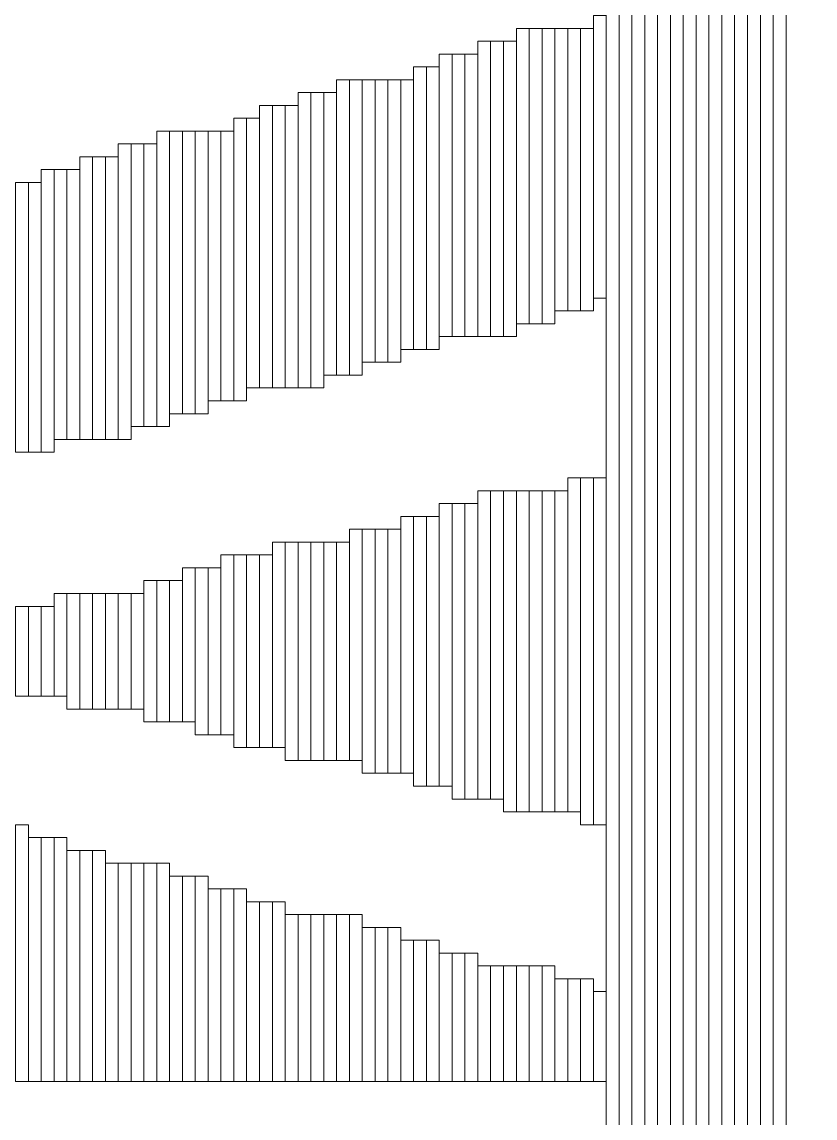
# Model space of a CAD drawing. Header units: millimetres. Extents: x -86 to 67, y -55 to 52.
# Drawn here: x 4.182 to 5.751, y 24.381 to 26.549 of the extents above; entities that cross this region are included whole.
import ezdxf

# ---------------------------------------------------------------- set-up
doc = ezdxf.new("R2010")
doc.units = ezdxf.units.MM
doc.header["$MEASUREMENT"] = 0
doc.layers.add('BG_OUTLINE', color=7, linetype='Continuous')
doc.layers.add('MA_PEN3', color=7, linetype='Continuous')

msp = doc.modelspace()

# ---------------------------------------------------------------- linework, layer by layer
at = {"layer": 'BG_OUTLINE', "color": 3, "lineweight": 9}
msp.add_open_spline([(-60.0926, 34.7331), (-60.0926, 34.7331), (63.7724, 34.7331), (63.7724, 34.7331), (63.7724, 34.7331), (64.585, 34.7336), (65.3646, 34.4113), (65.9396, 33.837), (65.9396, 33.837), (66.5146, 33.2627), (66.8379, 32.4797), (66.8384, 31.667), (66.8384, 31.667), (66.8384, 31.667), (66.8412, -52.28), (66.8412, -52.28), (66.8412, -52.28), (66.8412, -52.28), (66.8384, -52.1933), (66.8384, -52.1933), (66.8384, -52.1933), (66.8389, -53.006), (66.5166, -53.7856), (65.9424, -54.3606), (65.9424, -54.3606), (65.3681, -54.9356), (64.585, -55.2589), (63.7724, -55.2594), (63.7724, -55.2594), (63.7724, -55.2594), (-60.1869, -55.2594), (-60.1869, -55.2594), (-60.1869, -55.2594), (-60.1869, -55.2594), (-60.0853, -55.2518), (-60.0853, -55.2518), (-60.0853, -55.2518), (-60.8979, -55.2523), (-61.6775, -54.9299), (-62.2525, -54.3557), (-62.2525, -54.3557), (-62.8275, -53.7814), (-63.1508, -52.9984), (-63.1513, -52.1857), (-63.1513, -52.1857), (-63.1513, -52.1857), (-63.1587, 31.667), (-63.1587, 31.667), (-63.1587, 31.667), (-63.1592, 32.4797), (-62.8369, 33.2593), (-62.2626, 33.8343), (-62.2626, 33.8343), (-61.6883, 34.4093), (-60.9053, 34.7326), (-60.0926, 34.7331)], degree=3, knots=[0, 0, 0, 0, 0.071429, 0.071429, 0.071429, 0.071429, 0.142857, 0.142857, 0.142857, 0.142857, 0.214286, 0.214286, 0.214286, 0.214286, 0.285714, 0.285714, 0.285714, 0.285714, 0.357143, 0.357143, 0.357143, 0.357143, 0.428571, 0.428571, 0.428571, 0.428571, 0.5, 0.5, 0.5, 0.5, 0.571429, 0.571429, 0.571429, 0.571429, 0.642857, 0.642857, 0.642857, 0.642857, 0.714286, 0.714286, 0.714286, 0.714286, 0.785714, 0.785714, 0.785714, 0.785714, 0.857143, 0.857143, 0.857143, 0.857143, 0.928571, 0.928571, 0.928571, 0.928571, 1, 1, 1, 1], dxfattribs=at)
at = {"layer": 'MA_PEN3', "color": 5, "lineweight": 9}
for points in [[(5.3629, 34.3594), (5.3629, 34.3594), (5.3883, 34.3594), (5.3883, 34.3594), (5.3883, 34.3594), (5.3883, 34.3594), (5.3883, 23.285), (5.3883, 23.285), (5.3883, 23.285), (5.3883, 23.285), (5.3629, 23.285), (5.3629, 23.285), (5.3629, 23.285), (5.3629, 23.285), (5.3629, 34.3594), (5.3629, 34.3594)], [(5.3883, 34.3594), (5.3883, 34.3594), (5.4137, 34.3594), (5.4137, 34.3594), (5.4137, 34.3594), (5.4137, 34.3594), (5.4137, 23.285), (5.4137, 23.285), (5.4137, 23.285), (5.4137, 23.285), (5.3883, 23.285), (5.3883, 23.285), (5.3883, 23.285), (5.3883, 23.285), (5.3883, 34.3594), (5.3883, 34.3594)], [(5.4137, 34.3594), (5.4137, 34.3594), (5.4391, 34.3594), (5.4391, 34.3594), (5.4391, 34.3594), (5.4391, 34.3594), (5.4391, 23.285), (5.4391, 23.285), (5.4391, 23.285), (5.4391, 23.285), (5.4137, 23.285), (5.4137, 23.285), (5.4137, 23.285), (5.4137, 23.285), (5.4137, 34.3594), (5.4137, 34.3594)], [(5.4391, 34.3594), (5.4391, 34.3594), (5.4645, 34.3594), (5.4645, 34.3594), (5.4645, 34.3594), (5.4645, 34.3594), (5.4645, 23.285), (5.4645, 23.285), (5.4645, 23.285), (5.4645, 23.285), (5.4391, 23.285), (5.4391, 23.285), (5.4391, 23.285), (5.4391, 23.285), (5.4391, 34.3594), (5.4391, 34.3594)], [(5.4645, 34.3594), (5.4645, 34.3594), (5.4899, 34.3594), (5.4899, 34.3594), (5.4899, 34.3594), (5.4899, 34.3594), (5.4899, 23.285), (5.4899, 23.285), (5.4899, 23.285), (5.4899, 23.285), (5.4645, 23.285), (5.4645, 23.285), (5.4645, 23.285), (5.4645, 23.285), (5.4645, 34.3594), (5.4645, 34.3594)], [(5.4899, 34.3594), (5.4899, 34.3594), (5.5153, 34.3594), (5.5153, 34.3594), (5.5153, 34.3594), (5.5153, 34.3594), (5.5153, 23.285), (5.5153, 23.285), (5.5153, 23.285), (5.5153, 23.285), (5.4899, 23.285), (5.4899, 23.285), (5.4899, 23.285), (5.4899, 23.285), (5.4899, 34.3594), (5.4899, 34.3594)], [(5.5153, 34.3594), (5.5153, 34.3594), (5.5407, 34.3594), (5.5407, 34.3594), (5.5407, 34.3594), (5.5407, 34.3594), (5.5407, 23.285), (5.5407, 23.285), (5.5407, 23.285), (5.5407, 23.285), (5.5153, 23.285), (5.5153, 23.285), (5.5153, 23.285), (5.5153, 23.285), (5.5153, 34.3594), (5.5153, 34.3594)], [(5.5407, 34.3594), (5.5407, 34.3594), (5.5661, 34.3594), (5.5661, 34.3594), (5.5661, 34.3594), (5.5661, 34.3594), (5.5661, 23.285), (5.5661, 23.285), (5.5661, 23.285), (5.5661, 23.285), (5.5407, 23.285), (5.5407, 23.285), (5.5407, 23.285), (5.5407, 23.285), (5.5407, 34.3594), (5.5407, 34.3594)], [(5.5661, 34.3594), (5.5661, 34.3594), (5.5915, 34.3594), (5.5915, 34.3594), (5.5915, 34.3594), (5.5915, 34.3594), (5.5915, 23.285), (5.5915, 23.285), (5.5915, 23.285), (5.5915, 23.285), (5.5661, 23.285), (5.5661, 23.285), (5.5661, 23.285), (5.5661, 23.285), (5.5661, 34.3594), (5.5661, 34.3594)], [(5.5915, 34.3594), (5.5915, 34.3594), (5.6169, 34.3594), (5.6169, 34.3594), (5.6169, 34.3594), (5.6169, 34.3594), (5.6169, 23.285), (5.6169, 23.285), (5.6169, 23.285), (5.6169, 23.285), (5.5915, 23.285), (5.5915, 23.285), (5.5915, 23.285), (5.5915, 23.285), (5.5915, 34.3594), (5.5915, 34.3594)], [(5.6169, 34.3594), (5.6169, 34.3594), (5.6423, 34.3594), (5.6423, 34.3594), (5.6423, 34.3594), (5.6423, 34.3594), (5.6423, 23.285), (5.6423, 23.285), (5.6423, 23.285), (5.6423, 23.285), (5.6169, 23.285), (5.6169, 23.285), (5.6169, 23.285), (5.6169, 23.285), (5.6169, 34.3594), (5.6169, 34.3594)], [(5.6423, 34.3594), (5.6423, 34.3594), (5.6677, 34.3594), (5.6677, 34.3594), (5.6677, 34.3594), (5.6677, 34.3594), (5.6677, 23.285), (5.6677, 23.285), (5.6677, 23.285), (5.6677, 23.285), (5.6423, 23.285), (5.6423, 23.285), (5.6423, 23.285), (5.6423, 23.285), (5.6423, 34.3594), (5.6423, 34.3594)], [(5.6677, 34.3594), (5.6677, 34.3594), (5.6931, 34.3594), (5.6931, 34.3594), (5.6931, 34.3594), (5.6931, 34.3594), (5.6931, 23.285), (5.6931, 23.285), (5.6931, 23.285), (5.6931, 23.285), (5.6677, 23.285), (5.6677, 23.285), (5.6677, 23.285), (5.6677, 23.285), (5.6677, 34.3594), (5.6677, 34.3594)], [(5.3375, 28.8984), (5.3375, 28.8984), (5.3629, 28.8984), (5.3629, 28.8984), (5.3629, 28.8984), (5.3629, 28.8984), (5.3629, 23.285), (5.3629, 23.285), (5.3629, 23.285), (5.3629, 23.285), (5.3375, 23.285), (5.3375, 23.285), (5.3375, 23.285), (5.3375, 23.285), (5.3375, 28.8984), (5.3375, 28.8984)], [(5.3121, 26.5616), (5.3121, 26.5616), (5.3375, 26.5616), (5.3375, 26.5616), (5.3375, 26.5616), (5.3375, 26.5616), (5.3375, 26.0028), (5.3375, 26.0028), (5.3375, 26.0028), (5.3375, 26.0028), (5.3121, 26.0028), (5.3121, 26.0028), (5.3121, 26.0028), (5.3121, 26.0028), (5.3121, 26.5616), (5.3121, 26.5616)], [(5.1597, 26.5362), (5.1597, 26.5362), (5.1851, 26.5362), (5.1851, 26.5362), (5.1851, 26.5362), (5.1851, 26.5362), (5.1851, 25.952), (5.1851, 25.952), (5.1851, 25.952), (5.1851, 25.952), (5.1597, 25.952), (5.1597, 25.952), (5.1597, 25.952), (5.1597, 25.952), (5.1597, 26.5362), (5.1597, 26.5362)], [(5.1851, 26.5362), (5.1851, 26.5362), (5.2105, 26.5362), (5.2105, 26.5362), (5.2105, 26.5362), (5.2105, 26.5362), (5.2105, 25.952), (5.2105, 25.952), (5.2105, 25.952), (5.2105, 25.952), (5.1851, 25.952), (5.1851, 25.952), (5.1851, 25.952), (5.1851, 25.952), (5.1851, 26.5362), (5.1851, 26.5362)], [(5.2105, 26.5362), (5.2105, 26.5362), (5.2359, 26.5362), (5.2359, 26.5362), (5.2359, 26.5362), (5.2359, 26.5362), (5.2359, 25.952), (5.2359, 25.952), (5.2359, 25.952), (5.2359, 25.952), (5.2105, 25.952), (5.2105, 25.952), (5.2105, 25.952), (5.2105, 25.952), (5.2105, 26.5362), (5.2105, 26.5362)], [(5.2359, 26.5362), (5.2359, 26.5362), (5.2613, 26.5362), (5.2613, 26.5362), (5.2613, 26.5362), (5.2613, 26.5362), (5.2613, 25.9774), (5.2613, 25.9774), (5.2613, 25.9774), (5.2613, 25.9774), (5.2359, 25.9774), (5.2359, 25.9774), (5.2359, 25.9774), (5.2359, 25.9774), (5.2359, 26.5362), (5.2359, 26.5362)], [(5.2613, 26.5362), (5.2613, 26.5362), (5.2867, 26.5362), (5.2867, 26.5362), (5.2867, 26.5362), (5.2867, 26.5362), (5.2867, 25.9774), (5.2867, 25.9774), (5.2867, 25.9774), (5.2867, 25.9774), (5.2613, 25.9774), (5.2613, 25.9774), (5.2613, 25.9774), (5.2613, 25.9774), (5.2613, 26.5362), (5.2613, 26.5362)], [(5.2867, 26.5362), (5.2867, 26.5362), (5.3121, 26.5362), (5.3121, 26.5362), (5.3121, 26.5362), (5.3121, 26.5362), (5.3121, 25.9774), (5.3121, 25.9774), (5.3121, 25.9774), (5.3121, 25.9774), (5.2867, 25.9774), (5.2867, 25.9774), (5.2867, 25.9774), (5.2867, 25.9774), (5.2867, 26.5362), (5.2867, 26.5362)], [(5.0835, 26.5108), (5.0835, 26.5108), (5.1089, 26.5108), (5.1089, 26.5108), (5.1089, 26.5108), (5.1089, 26.5108), (5.1089, 25.9266), (5.1089, 25.9266), (5.1089, 25.9266), (5.1089, 25.9266), (5.0835, 25.9266), (5.0835, 25.9266), (5.0835, 25.9266), (5.0835, 25.9266), (5.0835, 26.5108), (5.0835, 26.5108)], [(5.1089, 26.5108), (5.1089, 26.5108), (5.1343, 26.5108), (5.1343, 26.5108), (5.1343, 26.5108), (5.1343, 26.5108), (5.1343, 25.9266), (5.1343, 25.9266), (5.1343, 25.9266), (5.1343, 25.9266), (5.1089, 25.9266), (5.1089, 25.9266), (5.1089, 25.9266), (5.1089, 25.9266), (5.1089, 26.5108), (5.1089, 26.5108)], [(5.1343, 26.5108), (5.1343, 26.5108), (5.1597, 26.5108), (5.1597, 26.5108), (5.1597, 26.5108), (5.1597, 26.5108), (5.1597, 25.9266), (5.1597, 25.9266), (5.1597, 25.9266), (5.1597, 25.9266), (5.1343, 25.9266), (5.1343, 25.9266), (5.1343, 25.9266), (5.1343, 25.9266), (5.1343, 26.5108), (5.1343, 26.5108)], [(5.0073, 26.4854), (5.0073, 26.4854), (5.0327, 26.4854), (5.0327, 26.4854), (5.0327, 26.4854), (5.0327, 26.4854), (5.0327, 25.9266), (5.0327, 25.9266), (5.0327, 25.9266), (5.0327, 25.9266), (5.0073, 25.9266), (5.0073, 25.9266), (5.0073, 25.9266), (5.0073, 25.9266), (5.0073, 26.4854), (5.0073, 26.4854)], [(5.0327, 26.4854), (5.0327, 26.4854), (5.0581, 26.4854), (5.0581, 26.4854), (5.0581, 26.4854), (5.0581, 26.4854), (5.0581, 25.9266), (5.0581, 25.9266), (5.0581, 25.9266), (5.0581, 25.9266), (5.0327, 25.9266), (5.0327, 25.9266), (5.0327, 25.9266), (5.0327, 25.9266), (5.0327, 26.4854), (5.0327, 26.4854)], [(5.0581, 26.4854), (5.0581, 26.4854), (5.0835, 26.4854), (5.0835, 26.4854), (5.0835, 26.4854), (5.0835, 26.4854), (5.0835, 25.9266), (5.0835, 25.9266), (5.0835, 25.9266), (5.0835, 25.9266), (5.0581, 25.9266), (5.0581, 25.9266), (5.0581, 25.9266), (5.0581, 25.9266), (5.0581, 26.4854), (5.0581, 26.4854)], [(4.9565, 26.46), (4.9565, 26.46), (4.9819, 26.46), (4.9819, 26.46), (4.9819, 26.46), (4.9819, 26.46), (4.9819, 25.9012), (4.9819, 25.9012), (4.9819, 25.9012), (4.9819, 25.9012), (4.9565, 25.9012), (4.9565, 25.9012), (4.9565, 25.9012), (4.9565, 25.9012), (4.9565, 26.46), (4.9565, 26.46)], [(4.9819, 26.46), (4.9819, 26.46), (5.0073, 26.46), (5.0073, 26.46), (5.0073, 26.46), (5.0073, 26.46), (5.0073, 25.9012), (5.0073, 25.9012), (5.0073, 25.9012), (5.0073, 25.9012), (4.9819, 25.9012), (4.9819, 25.9012), (4.9819, 25.9012), (4.9819, 25.9012), (4.9819, 26.46), (4.9819, 26.46)], [(4.8041, 26.4346), (4.8041, 26.4346), (4.8295, 26.4346), (4.8295, 26.4346), (4.8295, 26.4346), (4.8295, 26.4346), (4.8295, 25.8504), (4.8295, 25.8504), (4.8295, 25.8504), (4.8295, 25.8504), (4.8041, 25.8504), (4.8041, 25.8504), (4.8041, 25.8504), (4.8041, 25.8504), (4.8041, 26.4346), (4.8041, 26.4346)], [(4.8295, 26.4346), (4.8295, 26.4346), (4.8549, 26.4346), (4.8549, 26.4346), (4.8549, 26.4346), (4.8549, 26.4346), (4.8549, 25.8504), (4.8549, 25.8504), (4.8549, 25.8504), (4.8549, 25.8504), (4.8295, 25.8504), (4.8295, 25.8504), (4.8295, 25.8504), (4.8295, 25.8504), (4.8295, 26.4346), (4.8295, 26.4346)], [(4.8549, 26.4346), (4.8549, 26.4346), (4.8803, 26.4346), (4.8803, 26.4346), (4.8803, 26.4346), (4.8803, 26.4346), (4.8803, 25.8758), (4.8803, 25.8758), (4.8803, 25.8758), (4.8803, 25.8758), (4.8549, 25.8758), (4.8549, 25.8758), (4.8549, 25.8758), (4.8549, 25.8758), (4.8549, 26.4346), (4.8549, 26.4346)], [(4.8803, 26.4346), (4.8803, 26.4346), (4.9057, 26.4346), (4.9057, 26.4346), (4.9057, 26.4346), (4.9057, 26.4346), (4.9057, 25.8758), (4.9057, 25.8758), (4.9057, 25.8758), (4.9057, 25.8758), (4.8803, 25.8758), (4.8803, 25.8758), (4.8803, 25.8758), (4.8803, 25.8758), (4.8803, 26.4346), (4.8803, 26.4346)], [(4.9057, 26.4346), (4.9057, 26.4346), (4.9311, 26.4346), (4.9311, 26.4346), (4.9311, 26.4346), (4.9311, 26.4346), (4.9311, 25.8758), (4.9311, 25.8758), (4.9311, 25.8758), (4.9311, 25.8758), (4.9057, 25.8758), (4.9057, 25.8758), (4.9057, 25.8758), (4.9057, 25.8758), (4.9057, 26.4346), (4.9057, 26.4346)], [(4.9311, 26.4346), (4.9311, 26.4346), (4.9565, 26.4346), (4.9565, 26.4346), (4.9565, 26.4346), (4.9565, 26.4346), (4.9565, 25.9012), (4.9565, 25.9012), (4.9565, 25.9012), (4.9565, 25.9012), (4.9311, 25.9012), (4.9311, 25.9012), (4.9311, 25.9012), (4.9311, 25.9012), (4.9311, 26.4346), (4.9311, 26.4346)], [(4.7279, 26.4092), (4.7279, 26.4092), (4.7533, 26.4092), (4.7533, 26.4092), (4.7533, 26.4092), (4.7533, 26.4092), (4.7533, 25.825), (4.7533, 25.825), (4.7533, 25.825), (4.7533, 25.825), (4.7279, 25.825), (4.7279, 25.825), (4.7279, 25.825), (4.7279, 25.825), (4.7279, 26.4092), (4.7279, 26.4092)], [(4.7533, 26.4092), (4.7533, 26.4092), (4.7787, 26.4092), (4.7787, 26.4092), (4.7787, 26.4092), (4.7787, 26.4092), (4.7787, 25.825), (4.7787, 25.825), (4.7787, 25.825), (4.7787, 25.825), (4.7533, 25.825), (4.7533, 25.825), (4.7533, 25.825), (4.7533, 25.825), (4.7533, 26.4092), (4.7533, 26.4092)], [(4.7787, 26.4092), (4.7787, 26.4092), (4.8041, 26.4092), (4.8041, 26.4092), (4.8041, 26.4092), (4.8041, 26.4092), (4.8041, 25.8504), (4.8041, 25.8504), (4.8041, 25.8504), (4.8041, 25.8504), (4.7787, 25.8504), (4.7787, 25.8504), (4.7787, 25.8504), (4.7787, 25.8504), (4.7787, 26.4092), (4.7787, 26.4092)], [(4.6517, 26.3838), (4.6517, 26.3838), (4.6771, 26.3838), (4.6771, 26.3838), (4.6771, 26.3838), (4.6771, 26.3838), (4.6771, 25.825), (4.6771, 25.825), (4.6771, 25.825), (4.6771, 25.825), (4.6517, 25.825), (4.6517, 25.825), (4.6517, 25.825), (4.6517, 25.825), (4.6517, 26.3838), (4.6517, 26.3838)], [(4.6771, 26.3838), (4.6771, 26.3838), (4.7025, 26.3838), (4.7025, 26.3838), (4.7025, 26.3838), (4.7025, 26.3838), (4.7025, 25.825), (4.7025, 25.825), (4.7025, 25.825), (4.7025, 25.825), (4.6771, 25.825), (4.6771, 25.825), (4.6771, 25.825), (4.6771, 25.825), (4.6771, 26.3838), (4.6771, 26.3838)], [(4.7025, 26.3838), (4.7025, 26.3838), (4.7279, 26.3838), (4.7279, 26.3838), (4.7279, 26.3838), (4.7279, 26.3838), (4.7279, 25.825), (4.7279, 25.825), (4.7279, 25.825), (4.7279, 25.825), (4.7025, 25.825), (4.7025, 25.825), (4.7025, 25.825), (4.7025, 25.825), (4.7025, 26.3838), (4.7025, 26.3838)], [(4.6009, 26.3584), (4.6009, 26.3584), (4.6263, 26.3584), (4.6263, 26.3584), (4.6263, 26.3584), (4.6263, 26.3584), (4.6263, 25.7996), (4.6263, 25.7996), (4.6263, 25.7996), (4.6263, 25.7996), (4.6009, 25.7996), (4.6009, 25.7996), (4.6009, 25.7996), (4.6009, 25.7996), (4.6009, 26.3584), (4.6009, 26.3584)], [(4.6263, 26.3584), (4.6263, 26.3584), (4.6517, 26.3584), (4.6517, 26.3584), (4.6517, 26.3584), (4.6517, 26.3584), (4.6517, 25.825), (4.6517, 25.825), (4.6517, 25.825), (4.6517, 25.825), (4.6263, 25.825), (4.6263, 25.825), (4.6263, 25.825), (4.6263, 25.825), (4.6263, 26.3584), (4.6263, 26.3584)], [(4.4485, 26.333), (4.4485, 26.333), (4.4739, 26.333), (4.4739, 26.333), (4.4739, 26.333), (4.4739, 26.333), (4.4739, 25.7488), (4.4739, 25.7488), (4.4739, 25.7488), (4.4739, 25.7488), (4.4485, 25.7488), (4.4485, 25.7488), (4.4485, 25.7488), (4.4485, 25.7488), (4.4485, 26.333), (4.4485, 26.333)], [(4.4739, 26.333), (4.4739, 26.333), (4.4993, 26.333), (4.4993, 26.333), (4.4993, 26.333), (4.4993, 26.333), (4.4993, 25.7742), (4.4993, 25.7742), (4.4993, 25.7742), (4.4993, 25.7742), (4.4739, 25.7742), (4.4739, 25.7742), (4.4739, 25.7742), (4.4739, 25.7742), (4.4739, 26.333), (4.4739, 26.333)], [(4.4993, 26.333), (4.4993, 26.333), (4.5247, 26.333), (4.5247, 26.333), (4.5247, 26.333), (4.5247, 26.333), (4.5247, 25.7742), (4.5247, 25.7742), (4.5247, 25.7742), (4.5247, 25.7742), (4.4993, 25.7742), (4.4993, 25.7742), (4.4993, 25.7742), (4.4993, 25.7742), (4.4993, 26.333), (4.4993, 26.333)], [(4.5247, 26.333), (4.5247, 26.333), (4.5501, 26.333), (4.5501, 26.333), (4.5501, 26.333), (4.5501, 26.333), (4.5501, 25.7742), (4.5501, 25.7742), (4.5501, 25.7742), (4.5501, 25.7742), (4.5247, 25.7742), (4.5247, 25.7742), (4.5247, 25.7742), (4.5247, 25.7742), (4.5247, 26.333), (4.5247, 26.333)], [(4.5501, 26.333), (4.5501, 26.333), (4.5755, 26.333), (4.5755, 26.333), (4.5755, 26.333), (4.5755, 26.333), (4.5755, 25.7996), (4.5755, 25.7996), (4.5755, 25.7996), (4.5755, 25.7996), (4.5501, 25.7996), (4.5501, 25.7996), (4.5501, 25.7996), (4.5501, 25.7996), (4.5501, 26.333), (4.5501, 26.333)], [(4.5755, 26.333), (4.5755, 26.333), (4.6009, 26.333), (4.6009, 26.333), (4.6009, 26.333), (4.6009, 26.333), (4.6009, 25.7996), (4.6009, 25.7996), (4.6009, 25.7996), (4.6009, 25.7996), (4.5755, 25.7996), (4.5755, 25.7996), (4.5755, 25.7996), (4.5755, 25.7996), (4.5755, 26.333), (4.5755, 26.333)], [(4.3723, 26.3076), (4.3723, 26.3076), (4.3977, 26.3076), (4.3977, 26.3076), (4.3977, 26.3076), (4.3977, 26.3076), (4.3977, 25.7234), (4.3977, 25.7234), (4.3977, 25.7234), (4.3977, 25.7234), (4.3723, 25.7234), (4.3723, 25.7234), (4.3723, 25.7234), (4.3723, 25.7234), (4.3723, 26.3076), (4.3723, 26.3076)], [(4.3977, 26.3076), (4.3977, 26.3076), (4.4231, 26.3076), (4.4231, 26.3076), (4.4231, 26.3076), (4.4231, 26.3076), (4.4231, 25.7488), (4.4231, 25.7488), (4.4231, 25.7488), (4.4231, 25.7488), (4.3977, 25.7488), (4.3977, 25.7488), (4.3977, 25.7488), (4.3977, 25.7488), (4.3977, 26.3076), (4.3977, 26.3076)], [(4.4231, 26.3076), (4.4231, 26.3076), (4.4485, 26.3076), (4.4485, 26.3076), (4.4485, 26.3076), (4.4485, 26.3076), (4.4485, 25.7488), (4.4485, 25.7488), (4.4485, 25.7488), (4.4485, 25.7488), (4.4231, 25.7488), (4.4231, 25.7488), (4.4231, 25.7488), (4.4231, 25.7488), (4.4231, 26.3076), (4.4231, 26.3076)], [(4.2961, 26.2822), (4.2961, 26.2822), (4.3215, 26.2822), (4.3215, 26.2822), (4.3215, 26.2822), (4.3215, 26.2822), (4.3215, 25.7234), (4.3215, 25.7234), (4.3215, 25.7234), (4.3215, 25.7234), (4.2961, 25.7234), (4.2961, 25.7234), (4.2961, 25.7234), (4.2961, 25.7234), (4.2961, 26.2822), (4.2961, 26.2822)], [(4.3215, 26.2822), (4.3215, 26.2822), (4.3469, 26.2822), (4.3469, 26.2822), (4.3469, 26.2822), (4.3469, 26.2822), (4.3469, 25.7234), (4.3469, 25.7234), (4.3469, 25.7234), (4.3469, 25.7234), (4.3215, 25.7234), (4.3215, 25.7234), (4.3215, 25.7234), (4.3215, 25.7234), (4.3215, 26.2822), (4.3215, 26.2822)], [(4.3469, 26.2822), (4.3469, 26.2822), (4.3723, 26.2822), (4.3723, 26.2822), (4.3723, 26.2822), (4.3723, 26.2822), (4.3723, 25.7234), (4.3723, 25.7234), (4.3723, 25.7234), (4.3723, 25.7234), (4.3469, 25.7234), (4.3469, 25.7234), (4.3469, 25.7234), (4.3469, 25.7234), (4.3469, 26.2822), (4.3469, 26.2822)], [(4.2199, 26.2568), (4.2199, 26.2568), (4.2453, 26.2568), (4.2453, 26.2568), (4.2453, 26.2568), (4.2453, 26.2568), (4.2453, 25.698), (4.2453, 25.698), (4.2453, 25.698), (4.2453, 25.698), (4.2199, 25.698), (4.2199, 25.698), (4.2199, 25.698), (4.2199, 25.698), (4.2199, 26.2568), (4.2199, 26.2568)], [(4.2453, 26.2568), (4.2453, 26.2568), (4.2707, 26.2568), (4.2707, 26.2568), (4.2707, 26.2568), (4.2707, 26.2568), (4.2707, 25.7234), (4.2707, 25.7234), (4.2707, 25.7234), (4.2707, 25.7234), (4.2453, 25.7234), (4.2453, 25.7234), (4.2453, 25.7234), (4.2453, 25.7234), (4.2453, 26.2568), (4.2453, 26.2568)], [(4.2707, 26.2568), (4.2707, 26.2568), (4.2961, 26.2568), (4.2961, 26.2568), (4.2961, 26.2568), (4.2961, 26.2568), (4.2961, 25.7234), (4.2961, 25.7234), (4.2961, 25.7234), (4.2961, 25.7234), (4.2707, 25.7234), (4.2707, 25.7234), (4.2707, 25.7234), (4.2707, 25.7234), (4.2707, 26.2568), (4.2707, 26.2568)], [(4.1691, 26.2314), (4.1691, 26.2314), (4.1945, 26.2314), (4.1945, 26.2314), (4.1945, 26.2314), (4.1945, 26.2314), (4.1945, 25.698), (4.1945, 25.698), (4.1945, 25.698), (4.1945, 25.698), (4.1691, 25.698), (4.1691, 25.698), (4.1691, 25.698), (4.1691, 25.698), (4.1691, 26.2314), (4.1691, 26.2314)], [(4.1945, 26.2314), (4.1945, 26.2314), (4.2199, 26.2314), (4.2199, 26.2314), (4.2199, 26.2314), (4.2199, 26.2314), (4.2199, 25.698), (4.2199, 25.698), (4.2199, 25.698), (4.2199, 25.698), (4.1945, 25.698), (4.1945, 25.698), (4.1945, 25.698), (4.1945, 25.698), (4.1945, 26.2314), (4.1945, 26.2314)], [(5.2613, 25.6472), (5.2613, 25.6472), (5.2867, 25.6472), (5.2867, 25.6472), (5.2867, 25.6472), (5.2867, 25.6472), (5.2867, 24.9868), (5.2867, 24.9868), (5.2867, 24.9868), (5.2867, 24.9868), (5.2613, 24.9868), (5.2613, 24.9868), (5.2613, 24.9868), (5.2613, 24.9868), (5.2613, 25.6472), (5.2613, 25.6472)], [(5.2867, 25.6472), (5.2867, 25.6472), (5.3121, 25.6472), (5.3121, 25.6472), (5.3121, 25.6472), (5.3121, 25.6472), (5.3121, 24.9614), (5.3121, 24.9614), (5.3121, 24.9614), (5.3121, 24.9614), (5.2867, 24.9614), (5.2867, 24.9614), (5.2867, 24.9614), (5.2867, 24.9614), (5.2867, 25.6472), (5.2867, 25.6472)], [(5.3121, 25.6472), (5.3121, 25.6472), (5.3375, 25.6472), (5.3375, 25.6472), (5.3375, 25.6472), (5.3375, 25.6472), (5.3375, 24.9614), (5.3375, 24.9614), (5.3375, 24.9614), (5.3375, 24.9614), (5.3121, 24.9614), (5.3121, 24.9614), (5.3121, 24.9614), (5.3121, 24.9614), (5.3121, 25.6472), (5.3121, 25.6472)], [(5.0835, 25.6218), (5.0835, 25.6218), (5.1089, 25.6218), (5.1089, 25.6218), (5.1089, 25.6218), (5.1089, 25.6218), (5.1089, 25.0122), (5.1089, 25.0122), (5.1089, 25.0122), (5.1089, 25.0122), (5.0835, 25.0122), (5.0835, 25.0122), (5.0835, 25.0122), (5.0835, 25.0122), (5.0835, 25.6218), (5.0835, 25.6218)], [(5.1089, 25.6218), (5.1089, 25.6218), (5.1343, 25.6218), (5.1343, 25.6218), (5.1343, 25.6218), (5.1343, 25.6218), (5.1343, 25.0122), (5.1343, 25.0122), (5.1343, 25.0122), (5.1343, 25.0122), (5.1089, 25.0122), (5.1089, 25.0122), (5.1089, 25.0122), (5.1089, 25.0122), (5.1089, 25.6218), (5.1089, 25.6218)], [(5.1343, 25.6218), (5.1343, 25.6218), (5.1597, 25.6218), (5.1597, 25.6218), (5.1597, 25.6218), (5.1597, 25.6218), (5.1597, 24.9868), (5.1597, 24.9868), (5.1597, 24.9868), (5.1597, 24.9868), (5.1343, 24.9868), (5.1343, 24.9868), (5.1343, 24.9868), (5.1343, 24.9868), (5.1343, 25.6218), (5.1343, 25.6218)], [(5.1597, 25.6218), (5.1597, 25.6218), (5.1851, 25.6218), (5.1851, 25.6218), (5.1851, 25.6218), (5.1851, 25.6218), (5.1851, 24.9868), (5.1851, 24.9868), (5.1851, 24.9868), (5.1851, 24.9868), (5.1597, 24.9868), (5.1597, 24.9868), (5.1597, 24.9868), (5.1597, 24.9868), (5.1597, 25.6218), (5.1597, 25.6218)], [(5.1851, 25.6218), (5.1851, 25.6218), (5.2105, 25.6218), (5.2105, 25.6218), (5.2105, 25.6218), (5.2105, 25.6218), (5.2105, 24.9868), (5.2105, 24.9868), (5.2105, 24.9868), (5.2105, 24.9868), (5.1851, 24.9868), (5.1851, 24.9868), (5.1851, 24.9868), (5.1851, 24.9868), (5.1851, 25.6218), (5.1851, 25.6218)], [(5.2105, 25.6218), (5.2105, 25.6218), (5.2359, 25.6218), (5.2359, 25.6218), (5.2359, 25.6218), (5.2359, 25.6218), (5.2359, 24.9868), (5.2359, 24.9868), (5.2359, 24.9868), (5.2359, 24.9868), (5.2105, 24.9868), (5.2105, 24.9868), (5.2105, 24.9868), (5.2105, 24.9868), (5.2105, 25.6218), (5.2105, 25.6218)], [(5.2359, 25.6218), (5.2359, 25.6218), (5.2613, 25.6218), (5.2613, 25.6218), (5.2613, 25.6218), (5.2613, 25.6218), (5.2613, 24.9868), (5.2613, 24.9868), (5.2613, 24.9868), (5.2613, 24.9868), (5.2359, 24.9868), (5.2359, 24.9868), (5.2359, 24.9868), (5.2359, 24.9868), (5.2359, 25.6218), (5.2359, 25.6218)], [(5.0073, 25.5964), (5.0073, 25.5964), (5.0327, 25.5964), (5.0327, 25.5964), (5.0327, 25.5964), (5.0327, 25.5964), (5.0327, 25.0376), (5.0327, 25.0376), (5.0327, 25.0376), (5.0327, 25.0376), (5.0073, 25.0376), (5.0073, 25.0376), (5.0073, 25.0376), (5.0073, 25.0376), (5.0073, 25.5964), (5.0073, 25.5964)], [(5.0327, 25.5964), (5.0327, 25.5964), (5.0581, 25.5964), (5.0581, 25.5964), (5.0581, 25.5964), (5.0581, 25.5964), (5.0581, 25.0122), (5.0581, 25.0122), (5.0581, 25.0122), (5.0581, 25.0122), (5.0327, 25.0122), (5.0327, 25.0122), (5.0327, 25.0122), (5.0327, 25.0122), (5.0327, 25.5964), (5.0327, 25.5964)], [(5.0581, 25.5964), (5.0581, 25.5964), (5.0835, 25.5964), (5.0835, 25.5964), (5.0835, 25.5964), (5.0835, 25.5964), (5.0835, 25.0122), (5.0835, 25.0122), (5.0835, 25.0122), (5.0835, 25.0122), (5.0581, 25.0122), (5.0581, 25.0122), (5.0581, 25.0122), (5.0581, 25.0122), (5.0581, 25.5964), (5.0581, 25.5964)], [(4.9311, 25.571), (4.9311, 25.571), (4.9565, 25.571), (4.9565, 25.571), (4.9565, 25.571), (4.9565, 25.571), (4.9565, 25.063), (4.9565, 25.063), (4.9565, 25.063), (4.9565, 25.063), (4.9311, 25.063), (4.9311, 25.063), (4.9311, 25.063), (4.9311, 25.063), (4.9311, 25.571), (4.9311, 25.571)], [(4.9565, 25.571), (4.9565, 25.571), (4.9819, 25.571), (4.9819, 25.571), (4.9819, 25.571), (4.9819, 25.571), (4.9819, 25.0376), (4.9819, 25.0376), (4.9819, 25.0376), (4.9819, 25.0376), (4.9565, 25.0376), (4.9565, 25.0376), (4.9565, 25.0376), (4.9565, 25.0376), (4.9565, 25.571), (4.9565, 25.571)], [(4.9819, 25.571), (4.9819, 25.571), (5.0073, 25.571), (5.0073, 25.571), (5.0073, 25.571), (5.0073, 25.571), (5.0073, 25.0376), (5.0073, 25.0376), (5.0073, 25.0376), (5.0073, 25.0376), (4.9819, 25.0376), (4.9819, 25.0376), (4.9819, 25.0376), (4.9819, 25.0376), (4.9819, 25.571), (4.9819, 25.571)], [(4.8295, 25.5456), (4.8295, 25.5456), (4.8549, 25.5456), (4.8549, 25.5456), (4.8549, 25.5456), (4.8549, 25.5456), (4.8549, 25.0884), (4.8549, 25.0884), (4.8549, 25.0884), (4.8549, 25.0884), (4.8295, 25.0884), (4.8295, 25.0884), (4.8295, 25.0884), (4.8295, 25.0884), (4.8295, 25.5456), (4.8295, 25.5456)], [(4.8549, 25.5456), (4.8549, 25.5456), (4.8803, 25.5456), (4.8803, 25.5456), (4.8803, 25.5456), (4.8803, 25.5456), (4.8803, 25.063), (4.8803, 25.063), (4.8803, 25.063), (4.8803, 25.063), (4.8549, 25.063), (4.8549, 25.063), (4.8549, 25.063), (4.8549, 25.063), (4.8549, 25.5456), (4.8549, 25.5456)], [(4.8803, 25.5456), (4.8803, 25.5456), (4.9057, 25.5456), (4.9057, 25.5456), (4.9057, 25.5456), (4.9057, 25.5456), (4.9057, 25.063), (4.9057, 25.063), (4.9057, 25.063), (4.9057, 25.063), (4.8803, 25.063), (4.8803, 25.063), (4.8803, 25.063), (4.8803, 25.063), (4.8803, 25.5456), (4.8803, 25.5456)], [(4.9057, 25.5456), (4.9057, 25.5456), (4.9311, 25.5456), (4.9311, 25.5456), (4.9311, 25.5456), (4.9311, 25.5456), (4.9311, 25.063), (4.9311, 25.063), (4.9311, 25.063), (4.9311, 25.063), (4.9057, 25.063), (4.9057, 25.063), (4.9057, 25.063), (4.9057, 25.063), (4.9057, 25.5456), (4.9057, 25.5456)], [(4.6771, 25.5202), (4.6771, 25.5202), (4.7025, 25.5202), (4.7025, 25.5202), (4.7025, 25.5202), (4.7025, 25.5202), (4.7025, 25.1138), (4.7025, 25.1138), (4.7025, 25.1138), (4.7025, 25.1138), (4.6771, 25.1138), (4.6771, 25.1138), (4.6771, 25.1138), (4.6771, 25.1138), (4.6771, 25.5202), (4.6771, 25.5202)], [(4.7025, 25.5202), (4.7025, 25.5202), (4.7279, 25.5202), (4.7279, 25.5202), (4.7279, 25.5202), (4.7279, 25.5202), (4.7279, 25.0884), (4.7279, 25.0884), (4.7279, 25.0884), (4.7279, 25.0884), (4.7025, 25.0884), (4.7025, 25.0884), (4.7025, 25.0884), (4.7025, 25.0884), (4.7025, 25.5202), (4.7025, 25.5202)], [(4.7279, 25.5202), (4.7279, 25.5202), (4.7533, 25.5202), (4.7533, 25.5202), (4.7533, 25.5202), (4.7533, 25.5202), (4.7533, 25.0884), (4.7533, 25.0884), (4.7533, 25.0884), (4.7533, 25.0884), (4.7279, 25.0884), (4.7279, 25.0884), (4.7279, 25.0884), (4.7279, 25.0884), (4.7279, 25.5202), (4.7279, 25.5202)], [(4.7533, 25.5202), (4.7533, 25.5202), (4.7787, 25.5202), (4.7787, 25.5202), (4.7787, 25.5202), (4.7787, 25.5202), (4.7787, 25.0884), (4.7787, 25.0884), (4.7787, 25.0884), (4.7787, 25.0884), (4.7533, 25.0884), (4.7533, 25.0884), (4.7533, 25.0884), (4.7533, 25.0884), (4.7533, 25.5202), (4.7533, 25.5202)], [(4.7787, 25.5202), (4.7787, 25.5202), (4.8041, 25.5202), (4.8041, 25.5202), (4.8041, 25.5202), (4.8041, 25.5202), (4.8041, 25.0884), (4.8041, 25.0884), (4.8041, 25.0884), (4.8041, 25.0884), (4.7787, 25.0884), (4.7787, 25.0884), (4.7787, 25.0884), (4.7787, 25.0884), (4.7787, 25.5202), (4.7787, 25.5202)], [(4.8041, 25.5202), (4.8041, 25.5202), (4.8295, 25.5202), (4.8295, 25.5202), (4.8295, 25.5202), (4.8295, 25.5202), (4.8295, 25.0884), (4.8295, 25.0884), (4.8295, 25.0884), (4.8295, 25.0884), (4.8041, 25.0884), (4.8041, 25.0884), (4.8041, 25.0884), (4.8041, 25.0884), (4.8041, 25.5202), (4.8041, 25.5202)], [(4.5755, 25.4948), (4.5755, 25.4948), (4.6009, 25.4948), (4.6009, 25.4948), (4.6009, 25.4948), (4.6009, 25.4948), (4.6009, 25.1392), (4.6009, 25.1392), (4.6009, 25.1392), (4.6009, 25.1392), (4.5755, 25.1392), (4.5755, 25.1392), (4.5755, 25.1392), (4.5755, 25.1392), (4.5755, 25.4948), (4.5755, 25.4948)], [(4.6009, 25.4948), (4.6009, 25.4948), (4.6263, 25.4948), (4.6263, 25.4948), (4.6263, 25.4948), (4.6263, 25.4948), (4.6263, 25.1138), (4.6263, 25.1138), (4.6263, 25.1138), (4.6263, 25.1138), (4.6009, 25.1138), (4.6009, 25.1138), (4.6009, 25.1138), (4.6009, 25.1138), (4.6009, 25.4948), (4.6009, 25.4948)], [(4.6263, 25.4948), (4.6263, 25.4948), (4.6517, 25.4948), (4.6517, 25.4948), (4.6517, 25.4948), (4.6517, 25.4948), (4.6517, 25.1138), (4.6517, 25.1138), (4.6517, 25.1138), (4.6517, 25.1138), (4.6263, 25.1138), (4.6263, 25.1138), (4.6263, 25.1138), (4.6263, 25.1138), (4.6263, 25.4948), (4.6263, 25.4948)], [(4.6517, 25.4948), (4.6517, 25.4948), (4.6771, 25.4948), (4.6771, 25.4948), (4.6771, 25.4948), (4.6771, 25.4948), (4.6771, 25.1138), (4.6771, 25.1138), (4.6771, 25.1138), (4.6771, 25.1138), (4.6517, 25.1138), (4.6517, 25.1138), (4.6517, 25.1138), (4.6517, 25.1138), (4.6517, 25.4948), (4.6517, 25.4948)], [(4.4993, 25.4694), (4.4993, 25.4694), (4.5247, 25.4694), (4.5247, 25.4694), (4.5247, 25.4694), (4.5247, 25.4694), (4.5247, 25.1646), (4.5247, 25.1646), (4.5247, 25.1646), (4.5247, 25.1646), (4.4993, 25.1646), (4.4993, 25.1646), (4.4993, 25.1646), (4.4993, 25.1646), (4.4993, 25.4694), (4.4993, 25.4694)], [(4.5247, 25.4694), (4.5247, 25.4694), (4.5501, 25.4694), (4.5501, 25.4694), (4.5501, 25.4694), (4.5501, 25.4694), (4.5501, 25.1392), (4.5501, 25.1392), (4.5501, 25.1392), (4.5501, 25.1392), (4.5247, 25.1392), (4.5247, 25.1392), (4.5247, 25.1392), (4.5247, 25.1392), (4.5247, 25.4694), (4.5247, 25.4694)], [(4.5501, 25.4694), (4.5501, 25.4694), (4.5755, 25.4694), (4.5755, 25.4694), (4.5755, 25.4694), (4.5755, 25.4694), (4.5755, 25.1392), (4.5755, 25.1392), (4.5755, 25.1392), (4.5755, 25.1392), (4.5501, 25.1392), (4.5501, 25.1392), (4.5501, 25.1392), (4.5501, 25.1392), (4.5501, 25.4694), (4.5501, 25.4694)], [(4.4231, 25.444), (4.4231, 25.444), (4.4485, 25.444), (4.4485, 25.444), (4.4485, 25.444), (4.4485, 25.444), (4.4485, 25.1646), (4.4485, 25.1646), (4.4485, 25.1646), (4.4485, 25.1646), (4.4231, 25.1646), (4.4231, 25.1646), (4.4231, 25.1646), (4.4231, 25.1646), (4.4231, 25.444), (4.4231, 25.444)], [(4.4485, 25.444), (4.4485, 25.444), (4.4739, 25.444), (4.4739, 25.444), (4.4739, 25.444), (4.4739, 25.444), (4.4739, 25.1646), (4.4739, 25.1646), (4.4739, 25.1646), (4.4739, 25.1646), (4.4485, 25.1646), (4.4485, 25.1646), (4.4485, 25.1646), (4.4485, 25.1646), (4.4485, 25.444), (4.4485, 25.444)], [(4.4739, 25.444), (4.4739, 25.444), (4.4993, 25.444), (4.4993, 25.444), (4.4993, 25.444), (4.4993, 25.444), (4.4993, 25.1646), (4.4993, 25.1646), (4.4993, 25.1646), (4.4993, 25.1646), (4.4739, 25.1646), (4.4739, 25.1646), (4.4739, 25.1646), (4.4739, 25.1646), (4.4739, 25.444), (4.4739, 25.444)], [(4.2453, 25.4186), (4.2453, 25.4186), (4.2707, 25.4186), (4.2707, 25.4186), (4.2707, 25.4186), (4.2707, 25.4186), (4.2707, 25.2154), (4.2707, 25.2154), (4.2707, 25.2154), (4.2707, 25.2154), (4.2453, 25.2154), (4.2453, 25.2154), (4.2453, 25.2154), (4.2453, 25.2154), (4.2453, 25.4186), (4.2453, 25.4186)], [(4.2707, 25.4186), (4.2707, 25.4186), (4.2961, 25.4186), (4.2961, 25.4186), (4.2961, 25.4186), (4.2961, 25.4186), (4.2961, 25.19), (4.2961, 25.19), (4.2961, 25.19), (4.2961, 25.19), (4.2707, 25.19), (4.2707, 25.19), (4.2707, 25.19), (4.2707, 25.19), (4.2707, 25.4186), (4.2707, 25.4186)], [(4.2961, 25.4186), (4.2961, 25.4186), (4.3215, 25.4186), (4.3215, 25.4186), (4.3215, 25.4186), (4.3215, 25.4186), (4.3215, 25.19), (4.3215, 25.19), (4.3215, 25.19), (4.3215, 25.19), (4.2961, 25.19), (4.2961, 25.19), (4.2961, 25.19), (4.2961, 25.19), (4.2961, 25.4186), (4.2961, 25.4186)], [(4.3215, 25.4186), (4.3215, 25.4186), (4.3469, 25.4186), (4.3469, 25.4186), (4.3469, 25.4186), (4.3469, 25.4186), (4.3469, 25.19), (4.3469, 25.19), (4.3469, 25.19), (4.3469, 25.19), (4.3215, 25.19), (4.3215, 25.19), (4.3215, 25.19), (4.3215, 25.19), (4.3215, 25.4186), (4.3215, 25.4186)], [(4.3469, 25.4186), (4.3469, 25.4186), (4.3723, 25.4186), (4.3723, 25.4186), (4.3723, 25.4186), (4.3723, 25.4186), (4.3723, 25.19), (4.3723, 25.19), (4.3723, 25.19), (4.3723, 25.19), (4.3469, 25.19), (4.3469, 25.19), (4.3469, 25.19), (4.3469, 25.19), (4.3469, 25.4186), (4.3469, 25.4186)], [(4.3723, 25.4186), (4.3723, 25.4186), (4.3977, 25.4186), (4.3977, 25.4186), (4.3977, 25.4186), (4.3977, 25.4186), (4.3977, 25.19), (4.3977, 25.19), (4.3977, 25.19), (4.3977, 25.19), (4.3723, 25.19), (4.3723, 25.19), (4.3723, 25.19), (4.3723, 25.19), (4.3723, 25.4186), (4.3723, 25.4186)], [(4.3977, 25.4186), (4.3977, 25.4186), (4.4231, 25.4186), (4.4231, 25.4186), (4.4231, 25.4186), (4.4231, 25.4186), (4.4231, 25.19), (4.4231, 25.19), (4.4231, 25.19), (4.4231, 25.19), (4.3977, 25.19), (4.3977, 25.19), (4.3977, 25.19), (4.3977, 25.19), (4.3977, 25.4186), (4.3977, 25.4186)], [(4.1691, 25.3932), (4.1691, 25.3932), (4.1945, 25.3932), (4.1945, 25.3932), (4.1945, 25.3932), (4.1945, 25.3932), (4.1945, 25.2154), (4.1945, 25.2154), (4.1945, 25.2154), (4.1945, 25.2154), (4.1691, 25.2154), (4.1691, 25.2154), (4.1691, 25.2154), (4.1691, 25.2154), (4.1691, 25.3932), (4.1691, 25.3932)], [(4.1945, 25.3932), (4.1945, 25.3932), (4.2199, 25.3932), (4.2199, 25.3932), (4.2199, 25.3932), (4.2199, 25.3932), (4.2199, 25.2154), (4.2199, 25.2154), (4.2199, 25.2154), (4.2199, 25.2154), (4.1945, 25.2154), (4.1945, 25.2154), (4.1945, 25.2154), (4.1945, 25.2154), (4.1945, 25.3932), (4.1945, 25.3932)], [(4.2199, 25.3932), (4.2199, 25.3932), (4.2453, 25.3932), (4.2453, 25.3932), (4.2453, 25.3932), (4.2453, 25.3932), (4.2453, 25.2154), (4.2453, 25.2154), (4.2453, 25.2154), (4.2453, 25.2154), (4.2199, 25.2154), (4.2199, 25.2154), (4.2199, 25.2154), (4.2199, 25.2154), (4.2199, 25.3932), (4.2199, 25.3932)], [(4.1691, 24.9614), (4.1691, 24.9614), (4.1945, 24.9614), (4.1945, 24.9614), (4.1945, 24.9614), (4.1945, 24.9614), (4.1945, 24.4534), (4.1945, 24.4534), (4.1945, 24.4534), (4.1945, 24.4534), (4.1691, 24.4534), (4.1691, 24.4534), (4.1691, 24.4534), (4.1691, 24.4534), (4.1691, 24.9614), (4.1691, 24.9614)], [(4.1945, 24.936), (4.1945, 24.936), (4.2199, 24.936), (4.2199, 24.936), (4.2199, 24.936), (4.2199, 24.936), (4.2199, 24.4534), (4.2199, 24.4534), (4.2199, 24.4534), (4.2199, 24.4534), (4.1945, 24.4534), (4.1945, 24.4534), (4.1945, 24.4534), (4.1945, 24.4534), (4.1945, 24.936), (4.1945, 24.936)], [(4.2199, 24.936), (4.2199, 24.936), (4.2453, 24.936), (4.2453, 24.936), (4.2453, 24.936), (4.2453, 24.936), (4.2453, 24.4534), (4.2453, 24.4534), (4.2453, 24.4534), (4.2453, 24.4534), (4.2199, 24.4534), (4.2199, 24.4534), (4.2199, 24.4534), (4.2199, 24.4534), (4.2199, 24.936), (4.2199, 24.936)], [(4.2453, 24.936), (4.2453, 24.936), (4.2707, 24.936), (4.2707, 24.936), (4.2707, 24.936), (4.2707, 24.936), (4.2707, 24.4534), (4.2707, 24.4534), (4.2707, 24.4534), (4.2707, 24.4534), (4.2453, 24.4534), (4.2453, 24.4534), (4.2453, 24.4534), (4.2453, 24.4534), (4.2453, 24.936), (4.2453, 24.936)], [(4.2707, 24.9106), (4.2707, 24.9106), (4.2961, 24.9106), (4.2961, 24.9106), (4.2961, 24.9106), (4.2961, 24.9106), (4.2961, 24.4534), (4.2961, 24.4534), (4.2961, 24.4534), (4.2961, 24.4534), (4.2707, 24.4534), (4.2707, 24.4534), (4.2707, 24.4534), (4.2707, 24.4534), (4.2707, 24.9106), (4.2707, 24.9106)], [(4.2961, 24.9106), (4.2961, 24.9106), (4.3215, 24.9106), (4.3215, 24.9106), (4.3215, 24.9106), (4.3215, 24.9106), (4.3215, 24.4534), (4.3215, 24.4534), (4.3215, 24.4534), (4.3215, 24.4534), (4.2961, 24.4534), (4.2961, 24.4534), (4.2961, 24.4534), (4.2961, 24.4534), (4.2961, 24.9106), (4.2961, 24.9106)], [(4.3215, 24.9106), (4.3215, 24.9106), (4.3469, 24.9106), (4.3469, 24.9106), (4.3469, 24.9106), (4.3469, 24.9106), (4.3469, 24.4534), (4.3469, 24.4534), (4.3469, 24.4534), (4.3469, 24.4534), (4.3215, 24.4534), (4.3215, 24.4534), (4.3215, 24.4534), (4.3215, 24.4534), (4.3215, 24.9106), (4.3215, 24.9106)], [(4.3469, 24.8852), (4.3469, 24.8852), (4.3723, 24.8852), (4.3723, 24.8852), (4.3723, 24.8852), (4.3723, 24.8852), (4.3723, 24.4534), (4.3723, 24.4534), (4.3723, 24.4534), (4.3723, 24.4534), (4.3469, 24.4534), (4.3469, 24.4534), (4.3469, 24.4534), (4.3469, 24.4534), (4.3469, 24.8852), (4.3469, 24.8852)], [(4.3723, 24.8852), (4.3723, 24.8852), (4.3977, 24.8852), (4.3977, 24.8852), (4.3977, 24.8852), (4.3977, 24.8852), (4.3977, 24.4534), (4.3977, 24.4534), (4.3977, 24.4534), (4.3977, 24.4534), (4.3723, 24.4534), (4.3723, 24.4534), (4.3723, 24.4534), (4.3723, 24.4534), (4.3723, 24.8852), (4.3723, 24.8852)], [(4.3977, 24.8852), (4.3977, 24.8852), (4.4231, 24.8852), (4.4231, 24.8852), (4.4231, 24.8852), (4.4231, 24.8852), (4.4231, 24.4534), (4.4231, 24.4534), (4.4231, 24.4534), (4.4231, 24.4534), (4.3977, 24.4534), (4.3977, 24.4534), (4.3977, 24.4534), (4.3977, 24.4534), (4.3977, 24.8852), (4.3977, 24.8852)], [(4.4231, 24.8852), (4.4231, 24.8852), (4.4485, 24.8852), (4.4485, 24.8852), (4.4485, 24.8852), (4.4485, 24.8852), (4.4485, 24.4534), (4.4485, 24.4534), (4.4485, 24.4534), (4.4485, 24.4534), (4.4231, 24.4534), (4.4231, 24.4534), (4.4231, 24.4534), (4.4231, 24.4534), (4.4231, 24.8852), (4.4231, 24.8852)], [(4.4485, 24.8852), (4.4485, 24.8852), (4.4739, 24.8852), (4.4739, 24.8852), (4.4739, 24.8852), (4.4739, 24.8852), (4.4739, 24.4534), (4.4739, 24.4534), (4.4739, 24.4534), (4.4739, 24.4534), (4.4485, 24.4534), (4.4485, 24.4534), (4.4485, 24.4534), (4.4485, 24.4534), (4.4485, 24.8852), (4.4485, 24.8852)], [(4.4739, 24.8598), (4.4739, 24.8598), (4.4993, 24.8598), (4.4993, 24.8598), (4.4993, 24.8598), (4.4993, 24.8598), (4.4993, 24.4534), (4.4993, 24.4534), (4.4993, 24.4534), (4.4993, 24.4534), (4.4739, 24.4534), (4.4739, 24.4534), (4.4739, 24.4534), (4.4739, 24.4534), (4.4739, 24.8598), (4.4739, 24.8598)], [(4.4993, 24.8598), (4.4993, 24.8598), (4.5247, 24.8598), (4.5247, 24.8598), (4.5247, 24.8598), (4.5247, 24.8598), (4.5247, 24.4534), (4.5247, 24.4534), (4.5247, 24.4534), (4.5247, 24.4534), (4.4993, 24.4534), (4.4993, 24.4534), (4.4993, 24.4534), (4.4993, 24.4534), (4.4993, 24.8598), (4.4993, 24.8598)], [(4.5247, 24.8598), (4.5247, 24.8598), (4.5501, 24.8598), (4.5501, 24.8598), (4.5501, 24.8598), (4.5501, 24.8598), (4.5501, 24.4534), (4.5501, 24.4534), (4.5501, 24.4534), (4.5501, 24.4534), (4.5247, 24.4534), (4.5247, 24.4534), (4.5247, 24.4534), (4.5247, 24.4534), (4.5247, 24.8598), (4.5247, 24.8598)], [(4.5501, 24.8344), (4.5501, 24.8344), (4.5755, 24.8344), (4.5755, 24.8344), (4.5755, 24.8344), (4.5755, 24.8344), (4.5755, 24.4534), (4.5755, 24.4534), (4.5755, 24.4534), (4.5755, 24.4534), (4.5501, 24.4534), (4.5501, 24.4534), (4.5501, 24.4534), (4.5501, 24.4534), (4.5501, 24.8344), (4.5501, 24.8344)], [(4.5755, 24.8344), (4.5755, 24.8344), (4.6009, 24.8344), (4.6009, 24.8344), (4.6009, 24.8344), (4.6009, 24.8344), (4.6009, 24.4534), (4.6009, 24.4534), (4.6009, 24.4534), (4.6009, 24.4534), (4.5755, 24.4534), (4.5755, 24.4534), (4.5755, 24.4534), (4.5755, 24.4534), (4.5755, 24.8344), (4.5755, 24.8344)], [(4.6009, 24.8344), (4.6009, 24.8344), (4.6263, 24.8344), (4.6263, 24.8344), (4.6263, 24.8344), (4.6263, 24.8344), (4.6263, 24.4534), (4.6263, 24.4534), (4.6263, 24.4534), (4.6263, 24.4534), (4.6009, 24.4534), (4.6009, 24.4534), (4.6009, 24.4534), (4.6009, 24.4534), (4.6009, 24.8344), (4.6009, 24.8344)], [(4.6263, 24.809), (4.6263, 24.809), (4.6517, 24.809), (4.6517, 24.809), (4.6517, 24.809), (4.6517, 24.809), (4.6517, 24.4534), (4.6517, 24.4534), (4.6517, 24.4534), (4.6517, 24.4534), (4.6263, 24.4534), (4.6263, 24.4534), (4.6263, 24.4534), (4.6263, 24.4534), (4.6263, 24.809), (4.6263, 24.809)], [(4.6517, 24.809), (4.6517, 24.809), (4.6771, 24.809), (4.6771, 24.809), (4.6771, 24.809), (4.6771, 24.809), (4.6771, 24.4534), (4.6771, 24.4534), (4.6771, 24.4534), (4.6771, 24.4534), (4.6517, 24.4534), (4.6517, 24.4534), (4.6517, 24.4534), (4.6517, 24.4534), (4.6517, 24.809), (4.6517, 24.809)], [(4.6771, 24.809), (4.6771, 24.809), (4.7025, 24.809), (4.7025, 24.809), (4.7025, 24.809), (4.7025, 24.809), (4.7025, 24.4534), (4.7025, 24.4534), (4.7025, 24.4534), (4.7025, 24.4534), (4.6771, 24.4534), (4.6771, 24.4534), (4.6771, 24.4534), (4.6771, 24.4534), (4.6771, 24.809), (4.6771, 24.809)], [(4.7025, 24.7836), (4.7025, 24.7836), (4.7279, 24.7836), (4.7279, 24.7836), (4.7279, 24.7836), (4.7279, 24.7836), (4.7279, 24.4534), (4.7279, 24.4534), (4.7279, 24.4534), (4.7279, 24.4534), (4.7025, 24.4534), (4.7025, 24.4534), (4.7025, 24.4534), (4.7025, 24.4534), (4.7025, 24.7836), (4.7025, 24.7836)], [(4.7279, 24.7836), (4.7279, 24.7836), (4.7533, 24.7836), (4.7533, 24.7836), (4.7533, 24.7836), (4.7533, 24.7836), (4.7533, 24.4534), (4.7533, 24.4534), (4.7533, 24.4534), (4.7533, 24.4534), (4.7279, 24.4534), (4.7279, 24.4534), (4.7279, 24.4534), (4.7279, 24.4534), (4.7279, 24.7836), (4.7279, 24.7836)], [(4.7533, 24.7836), (4.7533, 24.7836), (4.7787, 24.7836), (4.7787, 24.7836), (4.7787, 24.7836), (4.7787, 24.7836), (4.7787, 24.4534), (4.7787, 24.4534), (4.7787, 24.4534), (4.7787, 24.4534), (4.7533, 24.4534), (4.7533, 24.4534), (4.7533, 24.4534), (4.7533, 24.4534), (4.7533, 24.7836), (4.7533, 24.7836)], [(4.7787, 24.7836), (4.7787, 24.7836), (4.8041, 24.7836), (4.8041, 24.7836), (4.8041, 24.7836), (4.8041, 24.7836), (4.8041, 24.4534), (4.8041, 24.4534), (4.8041, 24.4534), (4.8041, 24.4534), (4.7787, 24.4534), (4.7787, 24.4534), (4.7787, 24.4534), (4.7787, 24.4534), (4.7787, 24.7836), (4.7787, 24.7836)], [(4.8041, 24.7836), (4.8041, 24.7836), (4.8295, 24.7836), (4.8295, 24.7836), (4.8295, 24.7836), (4.8295, 24.7836), (4.8295, 24.4534), (4.8295, 24.4534), (4.8295, 24.4534), (4.8295, 24.4534), (4.8041, 24.4534), (4.8041, 24.4534), (4.8041, 24.4534), (4.8041, 24.4534), (4.8041, 24.7836), (4.8041, 24.7836)], [(4.8295, 24.7836), (4.8295, 24.7836), (4.8549, 24.7836), (4.8549, 24.7836), (4.8549, 24.7836), (4.8549, 24.7836), (4.8549, 24.4534), (4.8549, 24.4534), (4.8549, 24.4534), (4.8549, 24.4534), (4.8295, 24.4534), (4.8295, 24.4534), (4.8295, 24.4534), (4.8295, 24.4534), (4.8295, 24.7836), (4.8295, 24.7836)], [(4.8549, 24.7582), (4.8549, 24.7582), (4.8803, 24.7582), (4.8803, 24.7582), (4.8803, 24.7582), (4.8803, 24.7582), (4.8803, 24.4534), (4.8803, 24.4534), (4.8803, 24.4534), (4.8803, 24.4534), (4.8549, 24.4534), (4.8549, 24.4534), (4.8549, 24.4534), (4.8549, 24.4534), (4.8549, 24.7582), (4.8549, 24.7582)], [(4.8803, 24.7582), (4.8803, 24.7582), (4.9057, 24.7582), (4.9057, 24.7582), (4.9057, 24.7582), (4.9057, 24.7582), (4.9057, 24.4534), (4.9057, 24.4534), (4.9057, 24.4534), (4.9057, 24.4534), (4.8803, 24.4534), (4.8803, 24.4534), (4.8803, 24.4534), (4.8803, 24.4534), (4.8803, 24.7582), (4.8803, 24.7582)], [(4.9057, 24.7582), (4.9057, 24.7582), (4.9311, 24.7582), (4.9311, 24.7582), (4.9311, 24.7582), (4.9311, 24.7582), (4.9311, 24.4534), (4.9311, 24.4534), (4.9311, 24.4534), (4.9311, 24.4534), (4.9057, 24.4534), (4.9057, 24.4534), (4.9057, 24.4534), (4.9057, 24.4534), (4.9057, 24.7582), (4.9057, 24.7582)], [(4.9311, 24.7328), (4.9311, 24.7328), (4.9565, 24.7328), (4.9565, 24.7328), (4.9565, 24.7328), (4.9565, 24.7328), (4.9565, 24.4534), (4.9565, 24.4534), (4.9565, 24.4534), (4.9565, 24.4534), (4.9311, 24.4534), (4.9311, 24.4534), (4.9311, 24.4534), (4.9311, 24.4534), (4.9311, 24.7328), (4.9311, 24.7328)], [(4.9565, 24.7328), (4.9565, 24.7328), (4.9819, 24.7328), (4.9819, 24.7328), (4.9819, 24.7328), (4.9819, 24.7328), (4.9819, 24.4534), (4.9819, 24.4534), (4.9819, 24.4534), (4.9819, 24.4534), (4.9565, 24.4534), (4.9565, 24.4534), (4.9565, 24.4534), (4.9565, 24.4534), (4.9565, 24.7328), (4.9565, 24.7328)], [(4.9819, 24.7328), (4.9819, 24.7328), (5.0073, 24.7328), (5.0073, 24.7328), (5.0073, 24.7328), (5.0073, 24.7328), (5.0073, 24.4534), (5.0073, 24.4534), (5.0073, 24.4534), (5.0073, 24.4534), (4.9819, 24.4534), (4.9819, 24.4534), (4.9819, 24.4534), (4.9819, 24.4534), (4.9819, 24.7328), (4.9819, 24.7328)], [(5.0073, 24.7074), (5.0073, 24.7074), (5.0327, 24.7074), (5.0327, 24.7074), (5.0327, 24.7074), (5.0327, 24.7074), (5.0327, 24.4534), (5.0327, 24.4534), (5.0327, 24.4534), (5.0327, 24.4534), (5.0073, 24.4534), (5.0073, 24.4534), (5.0073, 24.4534), (5.0073, 24.4534), (5.0073, 24.7074), (5.0073, 24.7074)], [(5.0327, 24.7074), (5.0327, 24.7074), (5.0581, 24.7074), (5.0581, 24.7074), (5.0581, 24.7074), (5.0581, 24.7074), (5.0581, 24.4534), (5.0581, 24.4534), (5.0581, 24.4534), (5.0581, 24.4534), (5.0327, 24.4534), (5.0327, 24.4534), (5.0327, 24.4534), (5.0327, 24.4534), (5.0327, 24.7074), (5.0327, 24.7074)], [(5.0581, 24.7074), (5.0581, 24.7074), (5.0835, 24.7074), (5.0835, 24.7074), (5.0835, 24.7074), (5.0835, 24.7074), (5.0835, 24.4534), (5.0835, 24.4534), (5.0835, 24.4534), (5.0835, 24.4534), (5.0581, 24.4534), (5.0581, 24.4534), (5.0581, 24.4534), (5.0581, 24.4534), (5.0581, 24.7074), (5.0581, 24.7074)], [(5.0835, 24.682), (5.0835, 24.682), (5.1089, 24.682), (5.1089, 24.682), (5.1089, 24.682), (5.1089, 24.682), (5.1089, 24.4534), (5.1089, 24.4534), (5.1089, 24.4534), (5.1089, 24.4534), (5.0835, 24.4534), (5.0835, 24.4534), (5.0835, 24.4534), (5.0835, 24.4534), (5.0835, 24.682), (5.0835, 24.682)], [(5.1089, 24.682), (5.1089, 24.682), (5.1343, 24.682), (5.1343, 24.682), (5.1343, 24.682), (5.1343, 24.682), (5.1343, 24.4534), (5.1343, 24.4534), (5.1343, 24.4534), (5.1343, 24.4534), (5.1089, 24.4534), (5.1089, 24.4534), (5.1089, 24.4534), (5.1089, 24.4534), (5.1089, 24.682), (5.1089, 24.682)], [(5.1343, 24.682), (5.1343, 24.682), (5.1597, 24.682), (5.1597, 24.682), (5.1597, 24.682), (5.1597, 24.682), (5.1597, 24.4534), (5.1597, 24.4534), (5.1597, 24.4534), (5.1597, 24.4534), (5.1343, 24.4534), (5.1343, 24.4534), (5.1343, 24.4534), (5.1343, 24.4534), (5.1343, 24.682), (5.1343, 24.682)], [(5.1597, 24.682), (5.1597, 24.682), (5.1851, 24.682), (5.1851, 24.682), (5.1851, 24.682), (5.1851, 24.682), (5.1851, 24.4534), (5.1851, 24.4534), (5.1851, 24.4534), (5.1851, 24.4534), (5.1597, 24.4534), (5.1597, 24.4534), (5.1597, 24.4534), (5.1597, 24.4534), (5.1597, 24.682), (5.1597, 24.682)], [(5.1851, 24.682), (5.1851, 24.682), (5.2105, 24.682), (5.2105, 24.682), (5.2105, 24.682), (5.2105, 24.682), (5.2105, 24.4534), (5.2105, 24.4534), (5.2105, 24.4534), (5.2105, 24.4534), (5.1851, 24.4534), (5.1851, 24.4534), (5.1851, 24.4534), (5.1851, 24.4534), (5.1851, 24.682), (5.1851, 24.682)], [(5.2105, 24.682), (5.2105, 24.682), (5.2359, 24.682), (5.2359, 24.682), (5.2359, 24.682), (5.2359, 24.682), (5.2359, 24.4534), (5.2359, 24.4534), (5.2359, 24.4534), (5.2359, 24.4534), (5.2105, 24.4534), (5.2105, 24.4534), (5.2105, 24.4534), (5.2105, 24.4534), (5.2105, 24.682), (5.2105, 24.682)], [(5.2359, 24.6566), (5.2359, 24.6566), (5.2613, 24.6566), (5.2613, 24.6566), (5.2613, 24.6566), (5.2613, 24.6566), (5.2613, 24.4534), (5.2613, 24.4534), (5.2613, 24.4534), (5.2613, 24.4534), (5.2359, 24.4534), (5.2359, 24.4534), (5.2359, 24.4534), (5.2359, 24.4534), (5.2359, 24.6566), (5.2359, 24.6566)], [(5.2613, 24.6566), (5.2613, 24.6566), (5.2867, 24.6566), (5.2867, 24.6566), (5.2867, 24.6566), (5.2867, 24.6566), (5.2867, 24.4534), (5.2867, 24.4534), (5.2867, 24.4534), (5.2867, 24.4534), (5.2613, 24.4534), (5.2613, 24.4534), (5.2613, 24.4534), (5.2613, 24.4534), (5.2613, 24.6566), (5.2613, 24.6566)], [(5.2867, 24.6566), (5.2867, 24.6566), (5.3121, 24.6566), (5.3121, 24.6566), (5.3121, 24.6566), (5.3121, 24.6566), (5.3121, 24.4534), (5.3121, 24.4534), (5.3121, 24.4534), (5.3121, 24.4534), (5.2867, 24.4534), (5.2867, 24.4534), (5.2867, 24.4534), (5.2867, 24.4534), (5.2867, 24.6566), (5.2867, 24.6566)], [(5.3121, 24.6312), (5.3121, 24.6312), (5.3375, 24.6312), (5.3375, 24.6312), (5.3375, 24.6312), (5.3375, 24.6312), (5.3375, 24.4534), (5.3375, 24.4534), (5.3375, 24.4534), (5.3375, 24.4534), (5.3121, 24.4534), (5.3121, 24.4534), (5.3121, 24.4534), (5.3121, 24.4534), (5.3121, 24.6312), (5.3121, 24.6312)]]:
    msp.add_open_spline(points, degree=3, knots=[0, 0, 0, 0, 0.25, 0.25, 0.25, 0.25, 0.5, 0.5, 0.5, 0.5, 0.75, 0.75, 0.75, 0.75, 1, 1, 1, 1], dxfattribs=at)

doc.saveas('drawing.dxf')
